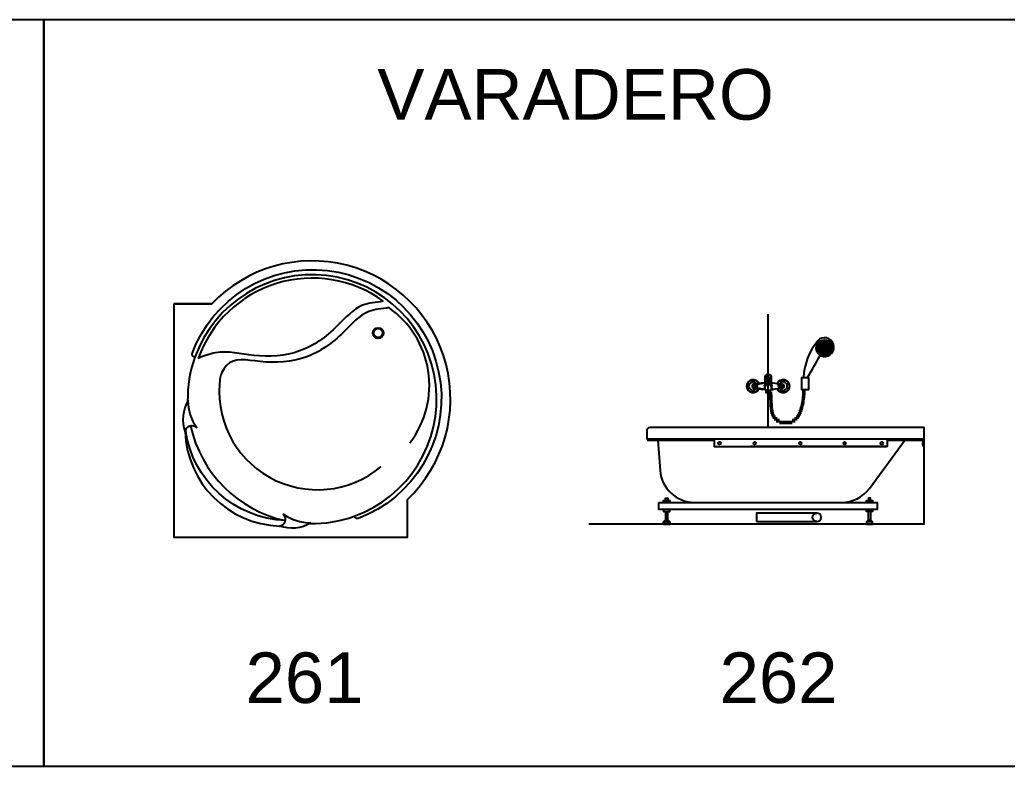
# Model space of a CAD drawing. Header units: inches. Extents: x 242965 to 445791, y 236206 to 423703.
# Drawn here: x 321143 to 326854, y 268246 to 272566 of the extents above; entities that cross this region are included whole.
import ezdxf

# ---------------------------------------------------------------- set-up
doc = ezdxf.new("R2010")
doc.units = ezdxf.units.IN
doc.header["$MEASUREMENT"] = 0
doc.layers.add('2', color=181, linetype='Continuous', lineweight=20)
doc.layers.add('HATCH', color=8, linetype='Continuous')
doc.layers.add('wc', color=144, linetype='Continuous')
doc.styles.add('Vni-Helve', font='')
doc.styles.get('Vni-Helve').set_extended_font_data('VNI-Helve')
pattern_1 = [(0, (412644.6404, 249745.697), (5.625, 3.24759525), [3.75, -7.5]), (120, (412644.6404, 249745.697), (-5.62499999, 3.24759527), [3.75, -7.5]), (60, (412644.6404, 249745.697), (1e-08, 6.49519052), [-7.5, 3.75])]

# ---------------------------------------------------------------- blocks, each defined once
blk = doc.blocks.new('261')
at = {"layer": 'HATCH', "linetype": 'Continuous'}
blk.add_lwpolyline([(0, 1350), (0, 0), (1350, 0), (1350, 219), (1350, 219, 1.026023), (219, 1350)], format="xyb", close=True, dxfattribs=at)
at = {"layer": 'wc', "color": 7}
for points in [[(0, 1350), (0, 0), (1350, 0), (1350, 219), (1350, 219, 1.026023), (219, 1350)], [(121.5, 1042.6, -0.506057), (104.5, 1061.8), (104.5, 1061.8, -1.555646), (1065, 107.5), (1065, 107.5, -0.275911), (1042.6, 121.5), (1042.6, 121.5, 1.576659), (121.5, 1042.6), (121.5, 1042.6, 0.09132), (79.2, 785.2)], [(64.4, 610.6, 0.3946), (610.6, 64.4)], [(785.2, 79.2, 0.09132), (1042.6, 121.5)]]:
    blk.add_lwpolyline(points, format="xyb", dxfattribs=at)
at = {"layer": 'wc', "color": 8}
for points in [[(1210.6, 1365.3, 0.500413), (139.9, 1034.7)], [(1364.4, 546.6, 0.428536), (1241.7, 1328.3)], [(268, 929.8, 0.693294), (1198.2, 409)], [(95.8, 644.6, 0.292574), (644.6, 95.8), (644.6, 95.8, -0.362156), (66.8, 620.4)]]:
    blk.add_lwpolyline(points, format="xyb", dxfattribs=at)
at = {"layer": 'wc', "color": 7}
blk.add_lwpolyline([(0, 1350), (219, 1350)], dxfattribs=at)
blk.add_lwpolyline([(132.4, 632.5, -0.141777), (82.6, 791.1), (82.6, 791.1, 0.226662), (64.4, 610.6), (64.4, 610.6, -0.645937), (132.4, 632.5)], format="xyb", close=True, dxfattribs=at)
at = {"layer": 'wc'}
for points in [[(79.2, 785.7, 0.000368), (79, 784.8)], [(784.8, 79, 0.000368), (785.7, 79.2)]]:
    blk.add_lwpolyline(points, format="xyb", dxfattribs=at)
at = {"layer": 'wc', "color": 8}
blk.add_lwpolyline([(791.1, 82.6, -0.226662), (610.6, 64.4), (610.6, 64.4, 0.645937), (632.5, 132.4), (632.5, 132.4, 0.141777), (791.1, 82.6)], format="xyb", close=True, dxfattribs=at)
at = {"layer": 'wc'}
for radius in [31, 26]:
    blk.add_circle((1180.7, 1181.1), radius, dxfattribs=at)
at = {"layer": 'wc', "color": 8}
for points, knots in [([(1210.6, 1365.3), (1166.6, 1358), (1061.1, 1352.1), (931.8, 1196.5), (733.9, 1053.9), (475.2, 1037.7), (275.9, 1088.4), (173, 1048.4), (139.9, 1034.7)], [0, 0, 0, 0, 117.300751, 306.399989, 568.875771, 834.377369, 1056.328031, 1161.722473, 1161.722473, 1161.722473, 1161.722473]), ([(1241.7, 1328.3), (1199.7, 1321.7), (1096.3, 1314.7), (967.9, 1160.3), (770.1, 1017.7), (511.3, 1001.6), (312.1, 1052.2), (268, 929.8), (268, 929.8)], [4.477865, 4.477865, 4.477865, 4.477865, 117.300751, 306.399989, 568.875771, 834.377369, 1056.328031, 1161.722473, 1161.722473, 1161.722473, 1161.722473])]:
    blk.add_open_spline(points, degree=3, knots=knots, dxfattribs=at)

msp = doc.modelspace()

# ---------------------------------------------------------------- hatches: boundary and pattern name
at = {"layer": 'wc'}
h = msp.add_hatch(dxfattribs=at)
h.set_pattern_fill('HONEY', color=256, scale=30, style=0)
h.set_pattern_definition(pattern_1)
h.paths.add_polyline_path([(325749.094, 270664.743, 1), (325846.41, 270664.743, 1)])
h.paths.add_polyline_path([(325832.704, 270664.743, 1), (325762.8, 270664.743, 1)], flags=16)
h = msp.add_hatch(dxfattribs=at)
h.set_pattern_fill('HONEY', color=256, scale=30, style=0)
h.set_pattern_definition(pattern_1)
h.paths.add_polyline_path([(325832.704, 270664.743, 1), (325762.8, 270664.743, 1)])

# ---------------------------------------------------------------- linework, layer by layer
at = {"layer": 'wc', "color": 3}
for points in [[(315433.28, 268246.265), (321283.543, 268246.265), (321283.543, 272565.616), (315433.28, 272565.616)], [(321283.543, 268246.265), (327133.806, 268246.265), (327133.806, 272565.616), (321283.543, 272565.616)]]:
    msp.add_lwpolyline(points, close=True, dxfattribs=at)
at = {"layer": 'wc'}
for points in [[(325470.739, 270207.963), (325470.739, 270861.677)], [(325458.366, 270494.065), (325484.527, 270494.065)], [(325375.589, 270447.963), (325412.587, 270447.963)], [(325378.672, 270447.963), (325409.504, 270447.963)], [(325394.088, 270466.418), (325394.088, 270429.508)], [(325394.088, 270463.342), (325394.088, 270432.584)], [(325450.407, 270445.264), (325450.407, 270429.269)], [(325491.038, 270445.264), (325491.038, 270429.269)], [(325562.587, 270447.963), (325525.589, 270447.963)], [(325559.504, 270447.963), (325528.672, 270447.963)], [(325544.088, 270466.418), (325544.088, 270429.508)], [(325544.088, 270463.342), (325544.088, 270432.584)], [(325454.289, 270421.985), (325487.63, 270421.985)], [(325458.05, 270421.985), (325458.05, 270409.313), (325483.394, 270409.313), (325483.394, 270421.985)], [(325458.05, 270415.649), (325483.394, 270415.649)], [(325458.05, 270412.481), (325483.394, 270412.481)], [(325470.035, 270409.313), (325494.524, 270410.403)], [(325472.584, 270401.807), (325494.871, 270401.807)], [(325474.871, 270391.807), (325495.229, 270391.807)], [(325476.718, 270381.807), (325495.576, 270381.807)], [(325666.249, 270381.807), (325684.707, 270381.807)], [(325667.139, 270391.807), (325685.551, 270391.807)], [(325667.731, 270401.807), (325686.112, 270401.807)], [(325668.005, 270421.807), (325686.372, 270421.807)], [(325668.02, 270411.807), (325686.387, 270411.807)], [(325477.563, 270371.807), (325495.94, 270371.807)], [(325477.964, 270361.807), (325496.345, 270361.807)], [(325478.425, 270351.807), (325496.813, 270351.807)], [(325478.972, 270341.807), (325497.37, 270341.807)], [(325479.637, 270331.807), (325498.053, 270331.807)], [(325480.469, 270321.807), (325498.918, 270321.807)], [(325654.897, 270321.807), (325673.906, 270321.807)], [(325657.488, 270331.807), (325676.37, 270331.807)], [(325659.8, 270341.807), (325678.574, 270341.807)], [(325661.837, 270351.807), (325680.514, 270351.807)], [(325663.594, 270361.807), (325682.185, 270361.807)], [(325665.066, 270371.807), (325683.584, 270371.807)], [(325481.548, 270311.807), (325500.065, 270311.807)], [(325483.004, 270301.807), (325501.664, 270301.807)], [(325485.028, 270291.807), (325504.005, 270291.807)], [(325487.892, 270281.807), (325507.583, 270281.807)], [(325491.984, 270271.807), (325513.26, 270271.807)], [(325632.479, 270271.807), (325654.559, 270271.807)], [(325639.133, 270281.807), (325659.893, 270281.807)], [(325644.305, 270291.807), (325664.29, 270291.807)], [(325648.478, 270301.807), (325667.985, 270301.807)], [(325651.943, 270311.807), (325671.146, 270311.807)], [(325497.841, 270261.807), (325522.429, 270261.807)], [(325506.238, 270251.807), (325537.158, 270251.807)], [(325518.29, 270241.807), (325627.85, 270241.807)], [(325536.532, 270231.807), (325609.99, 270231.807)], [(325609.275, 270251.807), (325639.437, 270251.807)], [(325623.379, 270261.807), (325647.938, 270261.807)], [(324770.739, 270132.169), (325158.505, 270132.169)], [(325158.505, 270137.963), (325158.505, 270097.307), (326156.164, 270097.307)], [(326158.505, 270137.963), (326158.505, 270097.307), (325370.739, 270097.307)], [(326158.505, 270132.169), (326363.574, 270132.169)], [(326370.09, 270137.072), (326330.09, 270137.072)], [(326346.957, 270126.812), (326346.957, 270141.539)], [(326359.674, 270114.072), (326377.287, 270114.072)], [(324859.263, 269772.767), (324909.263, 269772.767)], [(324866.263, 269772.767), (324866.263, 269784.767), (324866.263, 269784.767), (324902.263, 269784.767), (324902.263, 269772.767)], [(324878.263, 269784.767), (324878.263, 269796.767), (324878.263, 269796.767), (324890.263, 269796.767), (324890.263, 269784.767)], [(326082.214, 269772.767), (326032.214, 269772.767)], [(326039.214, 269772.767), (326039.214, 269784.767), (326075.214, 269784.767), (326075.214, 269784.767), (326075.214, 269772.767)], [(326063.214, 269784.767), (326063.214, 269796.767), (326063.214, 269796.767), (326051.214, 269796.767), (326051.214, 269784.767)], [(324866.263, 269732.767), (324866.263, 269720.767), (324902.263, 269720.767), (324902.263, 269732.767)], [(324878.263, 269720.767), (324878.263, 269671.963), (324890.263, 269671.963), (324890.263, 269671.963), (324890.263, 269720.767)], [(326075.214, 269732.767), (326075.214, 269720.767), (326039.214, 269720.767), (326039.214, 269732.767)], [(326063.214, 269720.767), (326063.214, 269671.963), (326051.214, 269671.963), (326051.214, 269671.963), (326051.214, 269720.767)], [(324890.263, 269671.963), (324902.263, 269659.963), (324902.263, 269659.963), (324902.263, 269647.963), (324866.263, 269647.963), (324866.263, 269659.963), (324878.263, 269671.963)], [(324866.263, 269659.963), (324902.263, 269659.963)], [(324866.263, 269647.963), (324902.263, 269647.963)], [(326051.214, 269671.963), (326039.214, 269659.963), (326039.214, 269659.963), (326039.214, 269647.963), (326075.214, 269647.963), (326075.214, 269659.963), (326063.214, 269671.963)], [(326075.214, 269659.963), (326039.214, 269659.963)], [(326075.214, 269647.963), (326039.214, 269647.963)]]:
    msp.add_lwpolyline(points, dxfattribs=at)
for points in [[(325837.07, 270635.337, 1.01589869), (325757.726, 270707.221), (325757.726, 270707.221, 0.16082807), (325674.895, 270496.154)], [(325698.546, 270496.154, 0.01428829), (325771.546, 270623.744)], [(325460.718, 270507.789, 0.46969221), (325451.612, 270500.234), (325451.612, 270500.234), (325451.612, 270488.481)], [(325486.12, 270498.934), (325479.39, 270509.045), (325479.39, 270509.045, 0.25097307), (325474.595, 270511.614), (325474.595, 270511.614), (325467.442, 270511.614), (325467.442, 270511.614, 0.25792035), (325462.565, 270508.919), (325462.565, 270508.919), (325456.945, 270499.977)], [(325459.107, 270503.423), (325462.444, 270512.467), (325462.444, 270512.467, -0.31408775), (325467.848, 270516.233), (325467.848, 270516.233), (325471.161, 270516.233), (325474.474, 270516.233), (325474.474, 270516.233, -0.31408775), (325479.878, 270512.467), (325479.878, 270512.467), (325483.216, 270503.423)], [(325490.711, 270488.481), (325490.711, 270500.234), (325490.711, 270500.234, 0.46969221), (325481.604, 270507.789)], [(325404.134, 270460.411, 2.94555568), (325404.245, 270430.609)], [(325451.612, 270425.572), (325389.41, 270437.731), (325389.41, 270437.731, -0.6991853), (325390.18, 270453.296), (325390.18, 270453.296), (325451.612, 270465.305), (325388.473, 270458.797), (325388.473, 270458.797, 0.6991853), (325387.167, 270432.425), (325387.167, 270432.425), (325454.289, 270425.287)], [(325406.721, 270456.269, 0.00270832), (325406.603, 270456.506)], [(325406.603, 270434.37, 0.00351177), (325406.756, 270434.678)], [(325454.289, 270440.898, 0.46579331), (325447.596, 270449.365), (325447.596, 270449.365, -0.51653558), (325494.323, 270449.365), (325494.323, 270449.365, 0.46579331), (325487.63, 270440.898)], [(325487.63, 270425.133), (325552.078, 270437.731), (325552.078, 270437.731, 0.6991853), (325551.307, 270453.296), (325551.307, 270453.296), (325489.876, 270465.305), (325451.612, 270465.305)], [(325454.289, 270421.985), (325454.289, 270440.898, -1), (325487.63, 270440.898), (325487.63, 270421.985)], [(325478.535, 270478.136, 0.37443323), (325470.744, 270483.017), (325470.744, 270483.017, 0.37443323), (325462.952, 270478.136)], [(325489.876, 270465.305), (325553.014, 270458.797), (325553.014, 270458.797, -0.6991853), (325554.32, 270432.425), (325554.32, 270432.425), (325489.876, 270425.572)], [(325535.16, 270434.678, 0.00263836), (325535.275, 270434.446)], [(325535.275, 270456.43, 0.00183491), (325535.195, 270456.269)], [(325537.64, 270430.651, 2.9559423), (325537.751, 270460.37)], [(326370.739, 270137.963), (324770.739, 270137.963), (324770.739, 270137.963), (324770.739, 270187.963), (324770.739, 270187.963, -0.41421356), (324790.739, 270207.963), (324790.739, 270207.963), (326370.739, 270207.963), (326370.739, 270207.963), (326370.739, 269647.963), (324435.066, 269647.963)], [(324833.087, 270132.169), (324846.401, 269957.561), (324846.401, 269957.561, 0.39209511), (325045.822, 269772.767), (325895.402, 269772.767, 0.23845807), (326056.482, 269854.22), (326056.482, 269854.22), (326261.04, 270132.169)], [(325752.902, 269661.528, 1), (325752.902, 269711.528)]]:
    msp.add_lwpolyline(points, format="xyb", dxfattribs=at)
for points in [[(325705.319, 270496.154), (325705.319, 270424.145), (325666.603, 270424.145), (325666.603, 270496.154)], [(325451.612, 270465.305), (325490.711, 270465.305), (325490.711, 270488.481), (325451.612, 270488.481)], [(325462.952, 270465.305), (325478.965, 270465.305), (325478.965, 270478.136), (325462.952, 270478.136)], [(324839.263, 269772.767), (326102.214, 269772.767), (326102.214, 269732.767), (324839.263, 269732.767)]]:
    msp.add_lwpolyline(points, close=True, dxfattribs=at)
for points in [[(325417.524, 270429.197, -4.30182623), (325417.472, 270461.786, 4.30182623)], [(325524.015, 270461.786, -4.30182623), (325523.963, 270429.197, 4.30182623)], [(326330.09, 270136.072, 0.41421356), (326333.09, 270133.072), (326361.09, 270133.072, -0.41421356), (326366.09, 270128.072), (326366.09, 270100.072, 0.41421356), (326369.09, 270097.072), (326370.09, 270097.072), (326370.09, 270137.072), (326330.09, 270137.072)], [(325402.902, 269661.528), (325752.902, 269661.528, -1), (325752.902, 269711.528), (325402.902, 269711.528)]]:
    msp.add_lwpolyline(points, format="xyb", close=True, dxfattribs=at)
for centre, radius in [((325797.752, 270664.743), 48.658), ((325797.752, 270664.743), 34.952), ((325394.088, 270447.963), 12.6), ((325394.088, 270447.963), 10.5), ((325544.088, 270447.963), 12.6), ((325544.088, 270447.963), 10.5), ((325189.704, 270115.281), 7.266), ((325392.453, 270115.281), 7.266), ((325657.334, 270115.281), 7.266), ((325914.041, 270115.281), 7.266), ((326128.235, 270115.281), 7.266)]:
    msp.add_circle(centre, radius, dxfattribs=at)

# ---------------------------------------------------------------- block references
msp.add_blockref('261', (322035.165, 269571.589), dxfattribs=at)

# ---------------------------------------------------------------- texts
at = {"layer": '2', "color": 4, "style": 'Vni-Helve'}
for s, p in [('VARADERO', (323211.113, 271987.417)), ('261', (322449.22, 268612.331)), ('262', (325190.344, 268612.331))]:
    msp.add_text(s, height=292.5, dxfattribs=at).set_placement(p)

doc.saveas('drawing.dxf')
